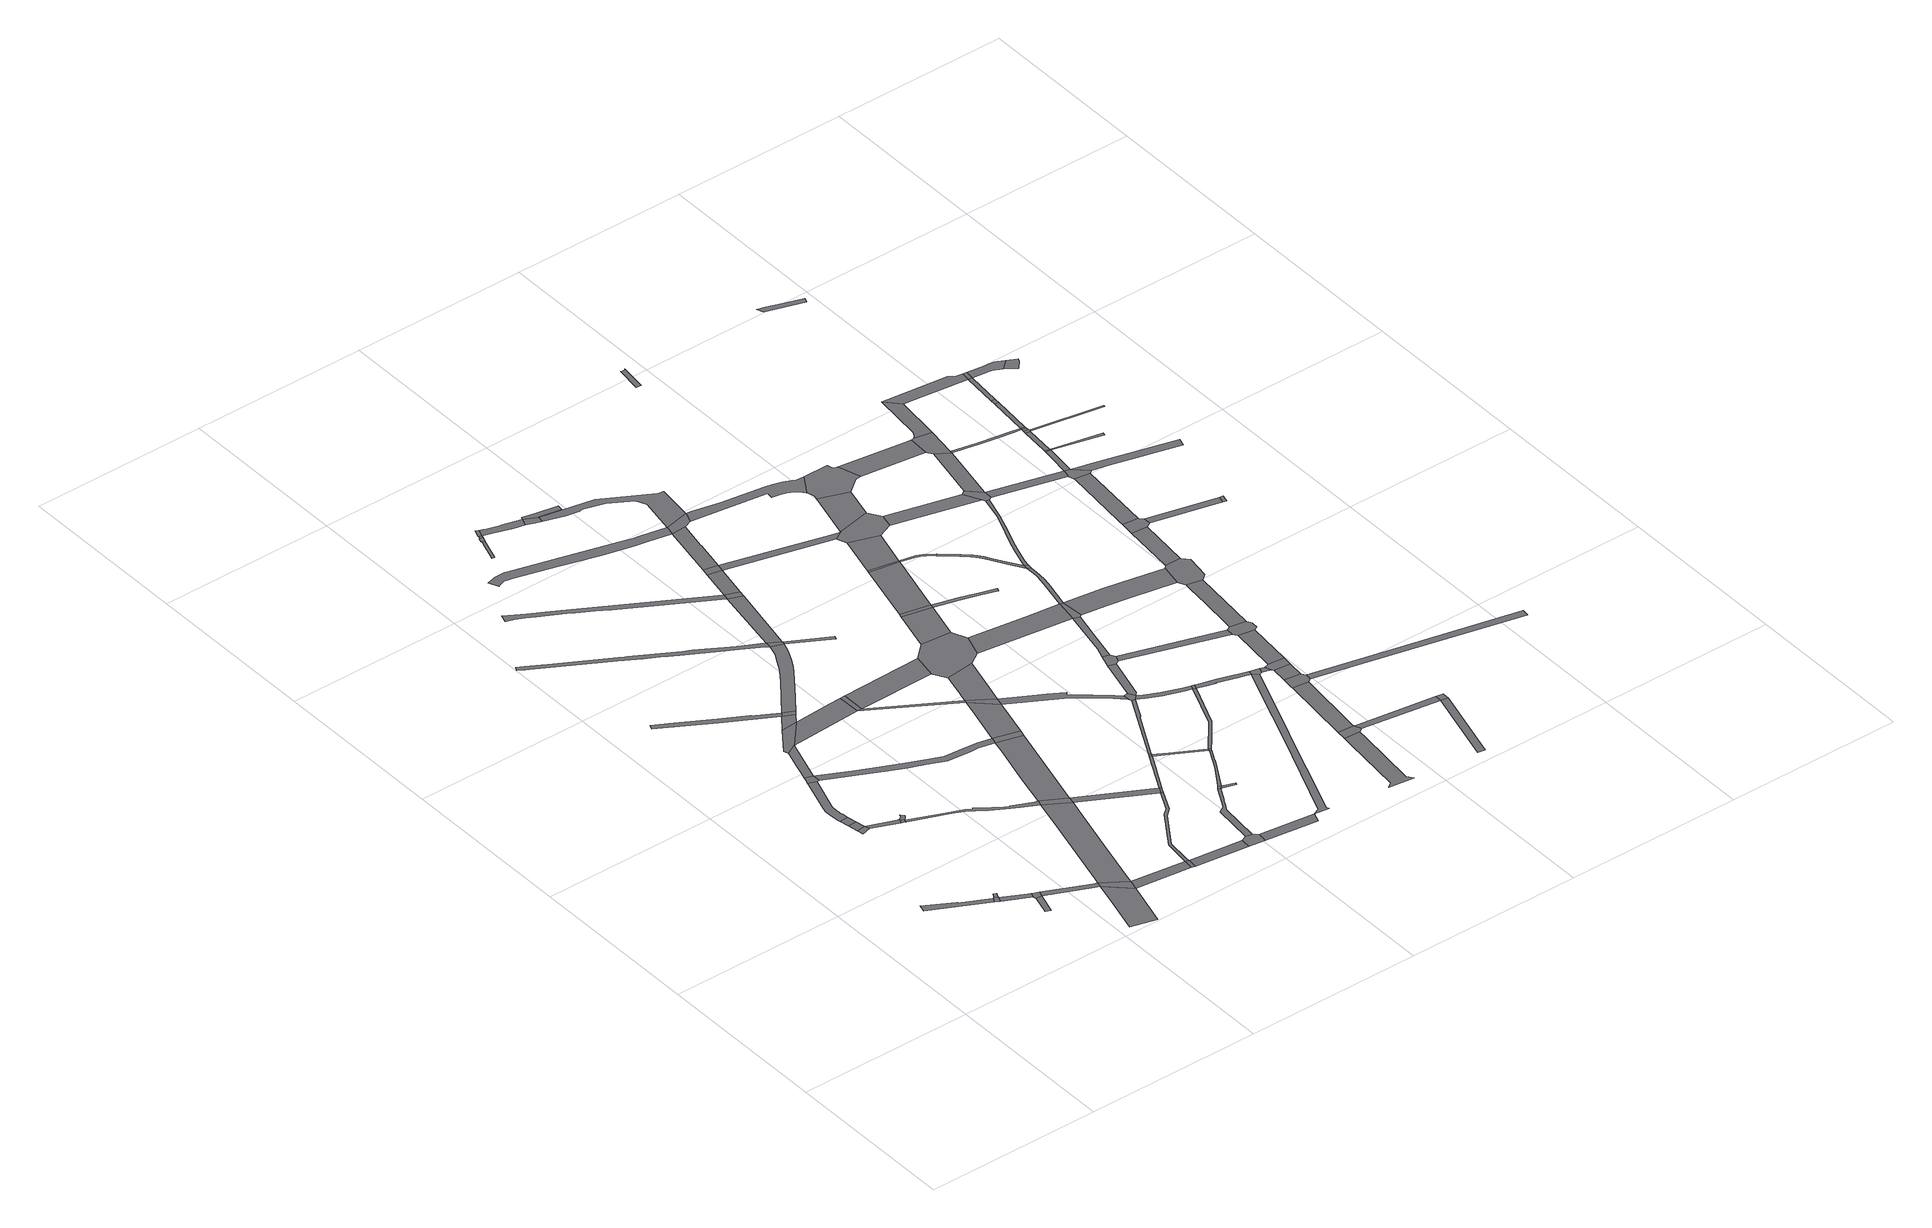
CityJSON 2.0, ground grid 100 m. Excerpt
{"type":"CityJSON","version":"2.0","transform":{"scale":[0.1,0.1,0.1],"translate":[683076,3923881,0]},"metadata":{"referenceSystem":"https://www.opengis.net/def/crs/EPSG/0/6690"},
"CityObjects":{
"road1":{"type":"Road","attributes":{"name":"太田１１１号線","class":"1040","function":"4","usage":"4","RoadStructureAttribute.sectionType":"1"},"geometry":[{"type":"MultiSurface","lod":"1","boundaries":[[[0,1,2,3,4,5]]]}]},
"road2":{"type":"Road","attributes":{"name":"太田１１１号線","class":"1040","function":"4","usage":"4","RoadStructureAttribute.sectionType":"4"},"geometry":[{"type":"MultiSurface","lod":"1","boundaries":[[[6,7,3,2,8,9,10,11]]]}]},
"road3":{"type":"Road","attributes":{"class":"1040","function":"9020","usage":"4","RoadStructureAttribute.sectionType":"1"},"geometry":[{"type":"MultiSurface","lod":"1","boundaries":[[[12,6,11,13]]]}]},
"road4":{"type":"Road","attributes":{"name":"太田１１１号線","class":"1040","function":"4","usage":"4","RoadStructureAttribute.sectionType":"1"},"geometry":[{"type":"MultiSurface","lod":"1","boundaries":[[[10,9,14,15,16,17]]]}]},
"road5":{"type":"Road","attributes":{"name":"太田１２３号線","class":"1040","function":"4","usage":"4","RoadStructureAttribute.sectionType":"4"},"geometry":[{"type":"MultiSurface","lod":"1","boundaries":[[[18,19,20,21]]]}]},
"road6":{"type":"Road","attributes":{"name":"太田１２３号線","class":"1040","function":"4","usage":"4","RoadStructureAttribute.sectionType":"1"},"geometry":[{"type":"MultiSurface","lod":"1","boundaries":[[[22,23,19,18,24]]]}]},
"road7":{"type":"Road","attributes":{"name":"太田１２３号線","class":"1040","function":"4","usage":"4","RoadStructureAttribute.sectionType":"4"},"geometry":[{"type":"MultiSurface","lod":"1","boundaries":[[[25,26,23,22,27]]]}]},
"road8":{"type":"Road","attributes":{"class":"1040","function":"9020","usage":"4","RoadStructureAttribute.sectionType":"1"},"geometry":[{"type":"MultiSurface","lod":"1","boundaries":[[[28,29,30,31]]]}]},
"road9":{"type":"Road","attributes":{"name":"太田１１１号線","class":"1040","function":"4","usage":"4","RoadStructureAttribute.sectionType":"4"},"geometry":[{"type":"MultiSurface","lod":"1","boundaries":[[[16,15,28,31,32,33]]]}]},
"road10":{"type":"Road","attributes":{"name":"太田１２３号線","class":"1040","function":"4","usage":"4","RoadStructureAttribute.sectionType":"1"},"geometry":[{"type":"MultiSurface","lod":"1","boundaries":[[[34,35,36,37,38,39,40,41,42,26,25,43,44,45,46,47,48,49,50,51,52]]]}]},
"road11":{"type":"Road","attributes":{"name":"太田１２６号線","class":"1040","function":"4","usage":"4","RoadStructureAttribute.sectionType":"1"},"geometry":[{"type":"MultiSurface","lod":"1","boundaries":[[[18,21,53,54,55]]]}]},
"road12":{"type":"Road","attributes":{"name":"太田１２６号線","class":"1040","function":"4","usage":"4","RoadStructureAttribute.sectionType":"4"},"geometry":[{"type":"MultiSurface","lod":"1","boundaries":[[[54,53,56,57]]]}]},
"road13":{"type":"Road","attributes":{"name":"太田１１１号線","class":"1040","function":"4","usage":"4","RoadStructureAttribute.sectionType":"1"},"geometry":[{"type":"MultiSurface","lod":"1","boundaries":[[[32,31,58,59,60,61]]]}]},
"road14":{"type":"Road","attributes":{"name":"太田１２３号線","class":"1040","function":"4","usage":"4","RoadStructureAttribute.sectionType":"4"},"geometry":[{"type":"MultiSurface","lod":"1","boundaries":[[[62,63,34,52,64,65,66]]]}]},
"road15":{"type":"Road","attributes":{"class":"1040","function":"9020","usage":"4","RoadStructureAttribute.sectionType":"1"},"geometry":[{"type":"MultiSurface","lod":"1","boundaries":[[[67,68,69,70,54,57,71,72,73]]]}]},
"road16":{"type":"Road","attributes":{"name":"美濃太田駅南線","class":"1040","function":"4","usage":"4","RoadStructureAttribute.sectionType":"1"},"geometry":[{"type":"MultiSurface","lod":"1","boundaries":[[[59,74,75,76,77,78]]]}]},
"road17":{"type":"Road","attributes":{"name":"太田１２３号線","class":"1040","function":"4","usage":"4","RoadStructureAttribute.sectionType":"1"},"geometry":[{"type":"MultiSurface","lod":"1","boundaries":[[[79,80,81,82,62,66]]]}]},
"road18":{"type":"Road","attributes":{"name":"太田１５０号線","class":"1040","function":"4","usage":"4","RoadStructureAttribute.sectionType":"1"},"geometry":[{"type":"MultiSurface","lod":"1","boundaries":[[[83,84,85,86,87,88,89,90,91,92]]]}]},
"road19":{"type":"Road","attributes":{"name":"美濃太田駅南線","class":"1040","function":"4","usage":"4","RoadStructureAttribute.sectionType":"4"},"geometry":[{"type":"MultiSurface","lod":"1","boundaries":[[[60,59,78,93]]]}]},
"road20":{"type":"Road","attributes":{"name":"島深田線","class":"1040","function":"4","usage":"3","RoadStructureAttribute.sectionType":"4"},"geometry":[{"type":"MultiSurface","lod":"1","boundaries":[[[94,95,96,80,79]]]}]},
"road21":{"type":"Road","attributes":{"name":"太田１２６号線","class":"1040","function":"4","usage":"4","RoadStructureAttribute.sectionType":"1"},"geometry":[{"type":"MultiSurface","lod":"1","boundaries":[[[57,56,97,98,99,100,101,102,103,104,105,106,107,108,109,110,111,112,113,114,115,116,117,118,119,120,121,122,123]]]}]},
"road22":{"type":"Road","attributes":{"name":"新屋敷巾前線","class":"1040","function":"4","usage":"4","RoadStructureAttribute.sectionType":"1"},"geometry":[{"type":"MultiSurface","lod":"1","boundaries":[[[86,95,94,124]]]}]},
"road23":{"type":"Road","attributes":{"name":"太田３４２号線","class":"1040","function":"4","usage":"4","RoadStructureAttribute.sectionType":"1"},"geometry":[{"type":"MultiSurface","lod":"1","boundaries":[[[125,126,127,128,129,130,131,132,133,134,135,136,137,138,139,140,141,142,143,144,145,146,147,148]]]}]},
"road24":{"type":"Road","attributes":{"name":"太田４号線","class":"1040","function":"4","usage":"4","RoadStructureAttribute.sectionType":"1"},"geometry":[{"type":"MultiSurface","lod":"1","boundaries":[[[93,78,149,150]]]}]},
"road25":{"type":"Road","attributes":{"name":"美濃太田駅南線","class":"1040","function":"4","usage":"4","RoadStructureAttribute.sectionType":"1"},"geometry":[{"type":"MultiSurface","lod":"1","boundaries":[[[108,151,152,60,93,153,154,155,156,157]]]}]},
"road26":{"type":"Road","attributes":{"name":"新屋敷巾前線","class":"1040","function":"4","usage":"4","RoadStructureAttribute.sectionType":"4"},"geometry":[{"type":"MultiSurface","lod":"1","boundaries":[[[87,86,124,158]]]}]},
"road27":{"type":"Road","attributes":{"name":"太田１２５号線","class":"1040","function":"4","usage":"4","RoadStructureAttribute.sectionType":"1"},"geometry":[{"type":"MultiSurface","lod":"1","boundaries":[[[66,65,159,160,161,162,163,164,165,166,167,168,169,170,171,172,173,174,175]]]}]},
"road28":{"type":"Road","attributes":{"name":"島深田線","class":"1040","function":"4","usage":"3","RoadStructureAttribute.sectionType":"1"},"geometry":[{"type":"MultiSurface","lod":"1","boundaries":[[[176,177,178,94,79,179]]]}]},
"road29":{"type":"Road","attributes":{"name":"太田４号線","class":"1040","function":"4","usage":"4","RoadStructureAttribute.sectionType":"4"},"geometry":[{"type":"MultiSurface","lod":"1","boundaries":[[[150,149,180,181]]]}]},
"road30":{"type":"Road","attributes":{"name":"美濃太田駅南線","class":"1040","function":"4","usage":"4","RoadStructureAttribute.sectionType":"4"},"geometry":[{"type":"MultiSurface","lod":"1","boundaries":[[[109,108,157,182]]]}]},
"road31":{"type":"Road","attributes":{"name":"太田１４８号線","class":"1040","function":"4","usage":"4","RoadStructureAttribute.sectionType":"1"},"geometry":[{"type":"MultiSurface","lod":"1","boundaries":[[[183,184,185,186,187,188,189,190,191,192,193,194,195,196,197,198]]]}]},
"road32":{"type":"Road","attributes":{"name":"新屋敷巾前線","class":"1040","function":"4","usage":"4","RoadStructureAttribute.sectionType":"1"},"geometry":[{"type":"MultiSurface","lod":"1","boundaries":[[[138,199,200,201,202,203,87,158,204,205,206,207,208,209,210]]]}]},
"road33":{"type":"Road","attributes":{"name":"島深田線","class":"1040","function":"4","usage":"3","RoadStructureAttribute.sectionType":"4"},"geometry":[{"type":"MultiSurface","lod":"1","boundaries":[[[211,176,179,212]]]}]},
"road34":{"type":"Road","attributes":{"class":"1040","function":"9020","usage":"4","RoadStructureAttribute.sectionType":"1"},"geometry":[{"type":"MultiSurface","lod":"1","boundaries":[[[213,214,215,216,217,218,219]]]}]},
"road35":{"type":"Road","attributes":{"name":"太田４号線","class":"1040","function":"4","usage":"4","RoadStructureAttribute.sectionType":"1"},"geometry":[{"type":"MultiSurface","lod":"1","boundaries":[[[181,180,220,221]]]}]},
"road36":{"type":"Road","attributes":{"class":"1040","function":"9020","usage":"4","RoadStructureAttribute.sectionType":"4"},"geometry":[{"type":"MultiSurface","lod":"1","boundaries":[[[222,223,224,225,226,213,219,227]]]}]},
"road37":{"type":"Road","attributes":{"class":"1040","function":"9020","usage":"4","RoadStructureAttribute.sectionType":"1"},"geometry":[{"type":"MultiSurface","lod":"1","boundaries":[[[228,229,230,222,227,231]]]}]},
"road38":{"type":"Road","attributes":{"name":"美濃太田駅南線","class":"1040","function":"4","usage":"4","RoadStructureAttribute.sectionType":"1"},"geometry":[{"type":"MultiSurface","lod":"1","boundaries":[[[167,232,233,109,182,234,235]]]}]},
"road39":{"type":"Road","attributes":{"name":"新屋敷巾前線","class":"1040","function":"4","usage":"4","RoadStructureAttribute.sectionType":"4"},"geometry":[{"type":"MultiSurface","lod":"1","boundaries":[[[236,228,231,237]]]}]},
"road40":{"type":"Road","attributes":{"name":"太田１４０号線","class":"1040","function":"4","usage":"4","RoadStructureAttribute.sectionType":"1"},"geometry":[{"type":"MultiSurface","lod":"1","boundaries":[[[238,239,240,241,150,181,242,243,244,245,246,247]]]}]},
"road41":{"type":"Road","attributes":{"name":"太田４６４号線","class":"1040","function":"4","usage":"4","RoadStructureAttribute.sectionType":"1"},"geometry":[{"type":"MultiSurface","lod":"1","boundaries":[[[182,157,238,248]]]}]},
"road42":{"type":"Road","attributes":{"name":"太田１２４号線","class":"1040","function":"4","usage":"4","RoadStructureAttribute.sectionType":"1"},"geometry":[{"type":"MultiSurface","lod":"1","boundaries":[[[212,179,249,250]]]}]},
"road43":{"type":"Road","attributes":{"name":"新屋敷巾前線","class":"1040","function":"4","usage":"4","RoadStructureAttribute.sectionType":"4"},"geometry":[{"type":"MultiSurface","lod":"1","boundaries":[[[139,138,210,251]]]}]},
"road44":{"type":"Road","attributes":{"name":"新屋敷巾前線","class":"1040","function":"4","usage":"4","RoadStructureAttribute.sectionType":"1"},"geometry":[{"type":"MultiSurface","lod":"1","boundaries":[[[237,231,252,253,254,255,256,257,258,259,260,261]]]}]},
"road45":{"type":"Road","attributes":{"name":"太田３９４号線","class":"1040","function":"4","usage":"4","RoadStructureAttribute.sectionType":"1"},"geometry":[{"type":"MultiSurface","lod":"1","boundaries":[[[262,263,264,265,266,267,268,269,270,271,272,273,274,275,276,277,278,279,280,281,282,283,284,285,286,287,288]]]}]},
"road46":{"type":"Road","attributes":{"name":"美濃太田駅南線","class":"1040","function":"4","usage":"4","RoadStructureAttribute.sectionType":"4"},"geometry":[{"type":"MultiSurface","lod":"1","boundaries":[[[168,167,235,289]]]}]},
"road47":{"type":"Road","attributes":{"name":"太田４号線","class":"1040","function":"4","usage":"4","RoadStructureAttribute.sectionType":"4"},"geometry":[{"type":"MultiSurface","lod":"1","boundaries":[[[290,221,220,291,292,293]]]}]},
"road48":{"type":"Road","attributes":{"name":"島深田線","class":"1040","function":"4","usage":"3","RoadStructureAttribute.sectionType":"1"},"geometry":[{"type":"MultiSurface","lod":"1","boundaries":[[[294,211,212,295]]]}]},
"road49":{"type":"Road","attributes":{"name":"新屋敷巾前線","class":"1040","function":"4","usage":"4","RoadStructureAttribute.sectionType":"1"},"geometry":[{"type":"MultiSurface","lod":"1","boundaries":[[[194,296,297,139,251,298]]]}]},
"road50":{"type":"Road","attributes":{"name":"太田１４０号線","class":"1040","function":"4","usage":"4","RoadStructureAttribute.sectionType":"4"},"geometry":[{"type":"MultiSurface","lod":"1","boundaries":[[[248,238,247,299,300]]]}]},
"road51":{"type":"Road","attributes":{"name":"美濃太田駅南線","class":"1040","function":"4","usage":"4","RoadStructureAttribute.sectionType":"1"},"geometry":[{"type":"MultiSurface","lod":"1","boundaries":[[[249,301,168,289,302]]]}]},
"road52":{"type":"Road","attributes":{"class":"1040","function":"9020","usage":"4","RoadStructureAttribute.sectionType":"1"},"geometry":[{"type":"MultiSurface","lod":"1","boundaries":[[[251,210,303,304]]]}]},
"road53":{"type":"Road","attributes":{"name":"新屋敷巾前線","class":"1040","function":"4","usage":"4","RoadStructureAttribute.sectionType":"4"},"geometry":[{"type":"MultiSurface","lod":"1","boundaries":[[[255,254,305,306,307]]]}]},
"road54":{"type":"Road","attributes":{"name":"太田１３９号線","class":"1040","function":"4","usage":"4","RoadStructureAttribute.sectionType":"1"},"geometry":[{"type":"MultiSurface","lod":"1","boundaries":[[[308,309,310,290,293,311,312,313,314,315]]]}]},
"road55":{"type":"Road","attributes":{"name":"美濃太田駅南線","class":"1040","function":"4","usage":"4","RoadStructureAttribute.sectionType":"4"},"geometry":[{"type":"MultiSurface","lod":"1","boundaries":[[[250,249,302,316]]]}]},
"road56":{"type":"Road","attributes":{"name":"新屋敷巾前線","class":"1040","function":"4","usage":"4","RoadStructureAttribute.sectionType":"4"},"geometry":[{"type":"MultiSurface","lod":"1","boundaries":[[[195,194,298,317]]]}]},
"road57":{"type":"Road","attributes":{"class":"1040","function":"9020","usage":"4","RoadStructureAttribute.sectionType":"1"},"geometry":[{"type":"MultiSurface","lod":"1","boundaries":[[[318,255,307,319,320,321,322]]]}]},
"road58":{"type":"Road","attributes":{"name":"太田１４０号線","class":"1040","function":"4","usage":"4","RoadStructureAttribute.sectionType":"1"},"geometry":[{"type":"MultiSurface","lod":"1","boundaries":[[[323,248,300,324,325,326]]]}]},
"road59":{"type":"Road","attributes":{"name":"太田４号線","class":"1040","function":"4","usage":"4","RoadStructureAttribute.sectionType":"1"},"geometry":[{"type":"MultiSurface","lod":"1","boundaries":[[[292,291,327,328]]]}]},
"road60":{"type":"Road","attributes":{"name":"新屋敷巾前線","class":"1040","function":"4","usage":"4","RoadStructureAttribute.sectionType":"1"},"geometry":[{"type":"MultiSurface","lod":"1","boundaries":[[[329,195,317,330]]]}]},
"road61":{"type":"Road","attributes":{"name":"美濃太田駅南線","class":"1040","function":"4","usage":"4","RoadStructureAttribute.sectionType":"1"},"geometry":[{"type":"MultiSurface","lod":"1","boundaries":[[[331,332,333,250,316,334]]]}]},
"road62":{"type":"Road","attributes":{"name":"太田１３９号線","class":"1040","function":"4","usage":"4","RoadStructureAttribute.sectionType":"4"},"geometry":[{"type":"MultiSurface","lod":"1","boundaries":[[[335,336,308,315,337]]]}]},
"road63":{"type":"Road","attributes":{"name":"太田１４０号線","class":"1040","function":"4","usage":"4","RoadStructureAttribute.sectionType":"4"},"geometry":[{"type":"MultiSurface","lod":"1","boundaries":[[[338,323,326,339]]]}]},
"road64":{"type":"Road","attributes":{"name":"新屋敷巾前線","class":"1040","function":"4","usage":"4","RoadStructureAttribute.sectionType":"4"},"geometry":[{"type":"MultiSurface","lod":"1","boundaries":[[[340,329,330,341]]]}]},
"road65":{"type":"Road","attributes":{"class":"1040","function":"9020","usage":"4","RoadStructureAttribute.sectionType":"1"},"geometry":[{"type":"MultiSurface","lod":"1","boundaries":[[[337,315,342,343]]]}]},
"road66":{"type":"Road","attributes":{"name":"新屋敷巾前線","class":"1040","function":"4","usage":"4","RoadStructureAttribute.sectionType":"1"},"geometry":[{"type":"MultiSurface","lod":"1","boundaries":[[[307,306,344,345,346,347,348,349,350,351,352,353,281,354,355,356,357,358,359,360,361]]]}]},
"road67":{"type":"Road","attributes":{"name":"新屋敷巾前線","class":"1040","function":"4","usage":"4","RoadStructureAttribute.sectionType":"1"},"geometry":[{"type":"MultiSurface","lod":"1","boundaries":[[[280,340,341,362,363,364]]]}]},
"road68":{"type":"Road","attributes":{"name":"太田１３９号線","class":"1040","function":"4","usage":"4","RoadStructureAttribute.sectionType":"1"},"geometry":[{"type":"MultiSurface","lod":"1","boundaries":[[[365,366,367,368,335,337,369,370,371]]]}]},
"road69":{"type":"Road","attributes":{"name":"美濃太田駅南線","class":"1040","function":"4","usage":"3","RoadStructureAttribute.sectionType":"4"},"geometry":[{"type":"MultiSurface","lod":"1","boundaries":[[[372,294,295,332,331,373,374,375]]]}]},
"road70":{"type":"Road","attributes":{"class":"1040","function":"9020","usage":"4","RoadStructureAttribute.sectionType":"1"},"geometry":[{"type":"MultiSurface","lod":"1","boundaries":[[[339,326,376,377,378,379]]]}]},
"road71":{"type":"Road","attributes":{"name":"太田１４２号線","class":"1040","function":"4","usage":"4","RoadStructureAttribute.sectionType":"1"},"geometry":[{"type":"MultiSurface","lod":"1","boundaries":[[[316,302,380,381,382,383,384,385,386,387,388,389,390]]]}]},
"road72":{"type":"Road","attributes":{"name":"太田１４０号線","class":"1040","function":"4","usage":"4","RoadStructureAttribute.sectionType":"1"},"geometry":[{"type":"MultiSurface","lod":"1","boundaries":[[[391,338,339,392,393,394]]]}]},
"road73":{"type":"Road","attributes":{"name":"太田１３９号線","class":"1040","function":"4","usage":"4","RoadStructureAttribute.sectionType":"4"},"geometry":[{"type":"MultiSurface","lod":"1","boundaries":[[[378,377,365,371,395,396]]]}]},
"road74":{"type":"Road","attributes":{"name":"新屋敷巾前線","class":"1040","function":"4","usage":"4","RoadStructureAttribute.sectionType":"4"},"geometry":[{"type":"MultiSurface","lod":"1","boundaries":[[[354,281,280,364,397,398]]]}]},
"road75":{"type":"Road","attributes":{"name":"美濃太田駅南線","class":"1040","function":"4","usage":"4","RoadStructureAttribute.sectionType":"1"},"geometry":[{"type":"MultiSurface","lod":"1","boundaries":[[[399,372,375,400]]]}]},
"road76":{"type":"Road","attributes":{"name":"美濃太田駅南線","class":"1040","function":"4","usage":"4","RoadStructureAttribute.sectionType":"4"},"geometry":[{"type":"MultiSurface","lod":"1","boundaries":[[[401,399,400,402]]]}]},
"road77":{"type":"Road","attributes":{"name":"後田大楽線","class":"1040","function":"4","usage":"4","RoadStructureAttribute.sectionType":"1"},"geometry":[{"type":"MultiSurface","lod":"1","boundaries":[[[341,330,403,404,405,406,407]]]}]},
"road78":{"type":"Road","attributes":{"name":"太田１４０号線","class":"1040","function":"4","usage":"4","RoadStructureAttribute.sectionType":"4"},"geometry":[{"type":"MultiSurface","lod":"1","boundaries":[[[408,384,383,391,394,409]]]}]},
"road79":{"type":"Road","attributes":{"name":"太田１３９号線","class":"1040","function":"4","usage":"4","RoadStructureAttribute.sectionType":"1"},"geometry":[{"type":"MultiSurface","lod":"1","boundaries":[[[410,411,412,378,396,413,414,415,416,417]]]}]},
"road80":{"type":"Road","attributes":{"name":"美濃太田駅南線","class":"1040","function":"4","usage":"4","RoadStructureAttribute.sectionType":"1"},"geometry":[{"type":"MultiSurface","lod":"1","boundaries":[[[418,401,402,419]]]}]},
"road81":{"type":"Road","attributes":{"name":"太田１４０号線","class":"1040","function":"4","usage":"4","RoadStructureAttribute.sectionType":"1"},"geometry":[{"type":"MultiSurface","lod":"1","boundaries":[[[420,408,409,421,422]]]}]},
"road82":{"type":"Road","attributes":{"name":"太田１４２号線","class":"1040","function":"4","usage":"4","RoadStructureAttribute.sectionType":"1"},"geometry":[{"type":"MultiSurface","lod":"1","boundaries":[[[409,394,423,424,425,410,426,427,428,429]]]}]},
"road83":{"type":"Road","attributes":{"name":"太田１３８号線","class":"1040","function":"4","usage":"4","RoadStructureAttribute.sectionType":"1"},"geometry":[{"type":"MultiSurface","lod":"1","boundaries":[[[430,431,432,433,434,435,328,436,437,438,439,440,441,442,443,444]]]}]},
"road84":{"type":"Road","attributes":{"name":"島深田線","class":"1040","function":"4","usage":"3","RoadStructureAttribute.sectionType":"1"},"geometry":[{"type":"MultiSurface","lod":"1","boundaries":[[[374,373,445,446,447]]]}]},
"road85":{"type":"Road","attributes":{"name":"美濃太田駅南線","class":"1040","function":"4","usage":"4","RoadStructureAttribute.sectionType":"4"},"geometry":[{"type":"MultiSurface","lod":"1","boundaries":[[[448,418,419,449]]]}]},
"road86":{"type":"Road","attributes":{"name":"太田１４０号線","class":"1040","function":"4","usage":"4","RoadStructureAttribute.sectionType":"4"},"geometry":[{"type":"MultiSurface","lod":"1","boundaries":[[[450,420,422,451,452,453]]]}]},
"road87":{"type":"Road","attributes":{"class":"1040","function":"9020","usage":"4","RoadStructureAttribute.sectionType":"1"},"geometry":[{"type":"MultiSurface","lod":"1","boundaries":[[[402,400,454,455,456,457,458,459,460,461,462,463]]]}]},
"road88":{"type":"Road","attributes":{"name":"太田５０８号線","class":"1040","function":"4","usage":"4","RoadStructureAttribute.sectionType":"1"},"geometry":[{"type":"MultiSurface","lod":"1","boundaries":[[[398,397,464,465,466,467,468,469,470,471,472,473,474,475,476,477,478,479,480,481]]]}]},
"road89":{"type":"Road","attributes":{"name":"美濃太田駅南線","class":"1040","function":"4","usage":"4","RoadStructureAttribute.sectionType":"1"},"geometry":[{"type":"MultiSurface","lod":"1","boundaries":[[[482,448,449,483]]]}]},
"road90":{"type":"Road","attributes":{"name":"太田１４２号線","class":"1040","function":"4","usage":"4","RoadStructureAttribute.sectionType":"4"},"geometry":[{"type":"MultiSurface","lod":"1","boundaries":[[[426,410,417,484]]]}]},
"road91":{"type":"Road","attributes":{"name":"太田６号線","class":"1040","function":"4","usage":"4","RoadStructureAttribute.sectionType":"1"},"geometry":[{"type":"MultiSurface","lod":"1","boundaries":[[[485,486,487,488,489,490,491,492]]]}]},
"road92":{"type":"Road","attributes":{"name":"太田１４０号線","class":"1040","function":"4","usage":"4","RoadStructureAttribute.sectionType":"1"},"geometry":[{"type":"MultiSurface","lod":"1","boundaries":[[[445,493,450,453,494,495]]]}]},
"road93":{"type":"Road","attributes":{"name":"美濃太田駅南線","class":"1040","function":"4","usage":"4","RoadStructureAttribute.sectionType":"4"},"geometry":[{"type":"MultiSurface","lod":"1","boundaries":[[[496,404,403,482,483,497,498]]]}]},
"road94":{"type":"Road","attributes":{"name":"太田１４２号線","class":"1040","function":"4","usage":"4","RoadStructureAttribute.sectionType":"1"},"geometry":[{"type":"MultiSurface","lod":"1","boundaries":[[[484,417,499,500,501,502,503,504,505,430,506,507,508,509,510,511]]]}]},
"road95":{"type":"Road","attributes":{"name":"太田６号線","class":"1040","function":"4","usage":"4","RoadStructureAttribute.sectionType":"4"},"geometry":[{"type":"MultiSurface","lod":"1","boundaries":[[[512,485,492,513,514]]]}]},
"road96":{"type":"Road","attributes":{"name":"島深田線","class":"1040","function":"4","usage":"3","RoadStructureAttribute.sectionType":"4"},"geometry":[{"type":"MultiSurface","lod":"1","boundaries":[[[446,445,495,515,516]]]}]},
"road97":{"type":"Road","attributes":{"name":"太田１５４号線","class":"1040","function":"4","usage":"4","RoadStructureAttribute.sectionType":"1"},"geometry":[{"type":"MultiSurface","lod":"1","boundaries":[[[449,419,517,518,519,520,521,522,523,524,525,526,527,528,529,530,531,532,533,534,535,536,537,538,539,540,541,542,543,544,545]]]}]},
"road98":{"type":"Road","attributes":{"name":"美濃太田駅南線","class":"1040","function":"4","usage":"4","RoadStructureAttribute.sectionType":"1"},"geometry":[{"type":"MultiSurface","lod":"1","boundaries":[[[546,404,496,547]]]}]},
"road99":{"type":"Road","attributes":{"name":"太田１４３号線","class":"1040","function":"4","usage":"4","RoadStructureAttribute.sectionType":"1"},"geometry":[{"type":"MultiSurface","lod":"1","boundaries":[[[452,451,548,549]]]}]},
"road100":{"type":"Road","attributes":{"name":"太田６号線","class":"1040","function":"4","usage":"4","RoadStructureAttribute.sectionType":"1"},"geometry":[{"type":"MultiSurface","lod":"1","boundaries":[[[550,512,514,551,552]]]}]},
"road101":{"type":"Road","attributes":{"name":"太田１５４号線","class":"1040","function":"4","usage":"4","RoadStructureAttribute.sectionType":"1"},"geometry":[{"type":"MultiSurface","lod":"1","boundaries":[[[531,553,554,555,556,557,446,516,558,559,560,561,562,563,564]]]}]},
"road102":{"type":"Road","attributes":{"name":"太田１４２号線","class":"1040","function":"4","usage":"4","RoadStructureAttribute.sectionType":"4"},"geometry":[{"type":"MultiSurface","lod":"1","boundaries":[[[506,430,444,565,566]]]}]},
"road103":{"type":"Road","attributes":{"name":"太田１４２号線","class":"1040","function":"4","usage":"4","RoadStructureAttribute.sectionType":"1"},"geometry":[{"type":"MultiSurface","lod":"1","boundaries":[[[566,565,567,568,569]]]}]},
"road104":{"type":"Road","attributes":{"name":"太田１５４号線","class":"1040","function":"4","usage":"4","RoadStructureAttribute.sectionType":"4"},"geometry":[{"type":"MultiSurface","lod":"1","boundaries":[[[532,531,564,570,571,572]]]}]},
"road105":{"type":"Road","attributes":{"name":"太田６号線","class":"1040","function":"4","usage":"4","RoadStructureAttribute.sectionType":"4"},"geometry":[{"type":"MultiSurface","lod":"1","boundaries":[[[573,574,550,552,575,576,577]]]}]},
"road106":{"type":"Road","attributes":{"name":"美濃太田駅南線","class":"1040","function":"4","usage":"4","RoadStructureAttribute.sectionType":"4"},"geometry":[{"type":"MultiSurface","lod":"1","boundaries":[[[473,472,578,579,580,581,546,547,582,583,584,585,586,587,588]]]}]},
"road107":{"type":"Road","attributes":{"name":"太田６号線","class":"1040","function":"4","usage":"4","RoadStructureAttribute.sectionType":"1"},"geometry":[{"type":"MultiSurface","lod":"1","boundaries":[[[589,573,577,590]]]}]},
"road108":{"type":"Road","attributes":{"name":"太田６号線","class":"1040","function":"4","usage":"4","RoadStructureAttribute.sectionType":"4"},"geometry":[{"type":"MultiSurface","lod":"1","boundaries":[[[591,569,568,589,590,592,593]]]}]},
"road109":{"type":"Road","attributes":{"name":"太田１４６号線","class":"1040","function":"4","usage":"4","RoadStructureAttribute.sectionType":"1"},"geometry":[{"type":"MultiSurface","lod":"1","boundaries":[[[514,513,594,595,596]]]}]},
"road110":{"type":"Road","attributes":{"name":"島深田線","class":"1040","function":"4","usage":"3","RoadStructureAttribute.sectionType":"1"},"geometry":[{"type":"MultiSurface","lod":"1","boundaries":[[[516,515,597,598,599,600,601,602,603,604]]]}]},
"road111":{"type":"Road","attributes":{"name":"後田大楽線","class":"1040","function":"4","usage":"4","RoadStructureAttribute.sectionType":"1"},"geometry":[{"type":"MultiSurface","lod":"1","boundaries":[[[498,497,605,606]]]}]},
"road112":{"type":"Road","attributes":{"name":"太田６号線","class":"1040","function":"4","usage":"4","RoadStructureAttribute.sectionType":"1"},"geometry":[{"type":"MultiSurface","lod":"1","boundaries":[[[607,608,591,593,609]]]}]},
"road113":{"type":"Road","attributes":{"name":"美濃太田駅山手線","class":"1040","function":"4","usage":"4","RoadStructureAttribute.sectionType":"1"},"geometry":[{"type":"MultiSurface","lod":"1","boundaries":[[[610,611,612,613,614,615,616,617]]]}]},
"road114":{"type":"Road","attributes":{"name":"太田１５５号線","class":"1040","function":"4","usage":"4","RoadStructureAttribute.sectionType":"1"},"geometry":[{"type":"MultiSurface","lod":"1","boundaries":[[[618,619,620,621,622,623,624,625,572,571,626,627,628,629,630,631,632]]]}]},
"road115":{"type":"Road","attributes":{"name":"下古井２０号線","class":"1040","function":"4","usage":"4","RoadStructureAttribute.sectionType":"1"},"geometry":[{"type":"MultiSurface","lod":"1","boundaries":[[[594,633,634,635]]]}]},
"road116":{"type":"Road","attributes":{"name":"太田６号線","class":"1040","function":"4","usage":"4","RoadStructureAttribute.sectionType":"4"},"geometry":[{"type":"MultiSurface","lod":"1","boundaries":[[[636,549,548,607,609,637,638,639]]]}]},
"road117":{"type":"Road","attributes":{"name":"太田６号線","class":"1040","function":"4","usage":"4","RoadStructureAttribute.sectionType":"1"},"geometry":[{"type":"MultiSurface","lod":"1","boundaries":[[[640,641,642,643,644,636,639,645]]]}]},
"road118":{"type":"Road","attributes":{"name":"太田１４６号線","class":"1040","function":"4","usage":"4","RoadStructureAttribute.sectionType":"4"},"geometry":[{"type":"MultiSurface","lod":"1","boundaries":[[[595,594,635,646]]]}]},
"road119":{"type":"Road","attributes":{"name":"太田３６０号線","class":"1040","function":"4","usage":"4","RoadStructureAttribute.sectionType":"1"},"geometry":[{"type":"MultiSurface","lod":"1","boundaries":[[[584,583,647,648,649]]]}]},
"road120":{"type":"Road","attributes":{"name":"後田大楽線","class":"1040","function":"4","usage":"4","RoadStructureAttribute.sectionType":"4"},"geometry":[{"type":"MultiSurface","lod":"1","boundaries":[[[650,606,605,618,632,651,652]]]}]},
"road121":{"type":"Road","attributes":{"name":"島深田線","class":"1040","function":"4","usage":"3","RoadStructureAttribute.sectionType":"4"},"geometry":[{"type":"MultiSurface","lod":"1","boundaries":[[[653,600,599,640,645,654,655,656]]]}]},
"road122":{"type":"Road","attributes":{"name":"立石後田線","class":"1040","function":"4","usage":"4","RoadStructureAttribute.sectionType":"1"},"geometry":[{"type":"MultiSurface","lod":"1","boundaries":[[[657,650,652,658]]]}]},
"road123":{"type":"Road","attributes":{"name":"後田立石線","class":"1040","function":"4","usage":"4","RoadStructureAttribute.sectionType":"1"},"geometry":[{"type":"MultiSurface","lod":"1","boundaries":[[[659,653,656,660]]]}]},
"road124":{"type":"Road","attributes":{"name":"立石後田線","class":"1040","function":"4","usage":"4","RoadStructureAttribute.sectionType":"4"},"geometry":[{"type":"MultiSurface","lod":"1","boundaries":[[[661,662,648,647,657,658,663,664,665]]]}]},
"road125":{"type":"Road","attributes":{"name":"後田大楽線","class":"1040","function":"4","usage":"4","RoadStructureAttribute.sectionType":"1"},"geometry":[{"type":"MultiSurface","lod":"1","boundaries":[[[652,651,666,667,668]]]}]},
"road126":{"type":"Road","attributes":{"name":"下古井５８５号線","class":"1040","function":"4","usage":"4","RoadStructureAttribute.sectionType":"1"},"geometry":[{"type":"MultiSurface","lod":"1","boundaries":[[[576,575,669,670,671,672]]]}]},
"road127":{"type":"Road","attributes":{"name":"後田立石線","class":"1040","function":"4","usage":"4","RoadStructureAttribute.sectionType":"4"},"geometry":[{"type":"MultiSurface","lod":"1","boundaries":[[[673,659,660,674,675,676]]]}]},
"road128":{"type":"Road","attributes":{"name":"立石後田線","class":"1040","function":"4","usage":"4","RoadStructureAttribute.sectionType":"1"},"geometry":[{"type":"MultiSurface","lod":"1","boundaries":[[[677,678,679,680,681,661,665,682]]]}]},
"road129":{"type":"Road","attributes":{"name":"後田立石線","class":"1040","function":"4","usage":"4","RoadStructureAttribute.sectionType":"1"},"geometry":[{"type":"MultiSurface","lod":"1","boundaries":[[[683,684,685,686,673,676,687]]]}]},
"road130":{"type":"Road","attributes":{"class":"1040","function":"9020","usage":"4","RoadStructureAttribute.sectionType":"1"},"geometry":[{"type":"MultiSurface","lod":"1","boundaries":[[[663,658,688,689,690,691,692,693,694,695,696,697]]]}]},
"road131":{"type":"Road","attributes":{"name":"後田立石線","class":"1040","function":"4","usage":"4","RoadStructureAttribute.sectionType":"4"},"geometry":[{"type":"MultiSurface","lod":"1","boundaries":[[[667,666,683,687,698,699]]]}]},
"road132":{"type":"Road","attributes":{"name":"後田立石線","class":"1040","function":"4","usage":"4","RoadStructureAttribute.sectionType":"1"},"geometry":[{"type":"MultiSurface","lod":"1","boundaries":[[[700,701,667,699,702]]]}]},
"road133":{"type":"Road","attributes":{"name":"下古井１８号線","class":"1040","function":"4","usage":"4","RoadStructureAttribute.sectionType":"1"},"geometry":[{"type":"MultiSurface","lod":"1","boundaries":[[[675,674,703,704]]]}]},
"road134":{"type":"Road","attributes":{"name":"後田立石線","class":"1040","function":"4","usage":"4","RoadStructureAttribute.sectionType":"4"},"geometry":[{"type":"MultiSurface","lod":"1","boundaries":[[[705,700,702,706]]]}]},
"road135":{"type":"Road","attributes":{"name":"後田立石線","class":"1040","function":"4","usage":"4","RoadStructureAttribute.sectionType":"1"},"geometry":[{"type":"MultiSurface","lod":"1","boundaries":[[[707,708,705,706,709]]]}]},
"road136":{"type":"Road","attributes":{"name":"御門３号線","class":"1040","function":"4","usage":"4","RoadStructureAttribute.sectionType":"1"},"geometry":[{"type":"MultiSurface","lod":"1","boundaries":[[[710,711,677,682,712,713]]]}]},
"road137":{"type":"Road","attributes":{"name":"後田立石線","class":"1040","function":"4","usage":"4","RoadStructureAttribute.sectionType":"4"},"geometry":[{"type":"MultiSurface","lod":"1","boundaries":[[[714,707,709,715,716,717,718]]]}]},
"road138":{"type":"Road","attributes":{"name":"後田立石線","class":"1040","function":"4","usage":"4","RoadStructureAttribute.sectionType":"1"},"geometry":[{"type":"MultiSurface","lod":"1","boundaries":[[[692,714,718,719]]]}]},
"road139":{"type":"Road","attributes":{"name":"後田立石線","class":"1040","function":"4","usage":"4","RoadStructureAttribute.sectionType":"4"},"geometry":[{"type":"MultiSurface","lod":"1","boundaries":[[[693,692,719,720]]]}]},
"road140":{"type":"Road","attributes":{"name":"後田立石線","class":"1040","function":"4","usage":"4","RoadStructureAttribute.sectionType":"1"},"geometry":[{"type":"MultiSurface","lod":"1","boundaries":[[[721,693,720,722]]]}]},
"road141":{"type":"Road","attributes":{"class":"1040","function":"9020","usage":"4","RoadStructureAttribute.sectionType":"1"},"geometry":[{"type":"MultiSurface","lod":"1","boundaries":[[[706,702,723,724]]]}]},
"road142":{"type":"Road","attributes":{"name":"下古井１８号線","class":"1040","function":"4","usage":"4","RoadStructureAttribute.sectionType":"4"},"geometry":[{"type":"MultiSurface","lod":"1","boundaries":[[[704,703,725,726]]]}]},
"road143":{"type":"Road","attributes":{"name":"後田立石線","class":"1040","function":"4","usage":"4","RoadStructureAttribute.sectionType":"3"},"geometry":[{"type":"MultiSurface","lod":"1","boundaries":[[[727,721,722,728]]]}]},
"road144":{"type":"Road","attributes":{"name":"下古井１６号線","class":"1040","function":"4","usage":"4","RoadStructureAttribute.sectionType":"1"},"geometry":[{"type":"MultiSurface","lod":"1","boundaries":[[[699,698,729,730,731,732,733,734]]]}]},
"road145":{"type":"Road","attributes":{"class":"1040","function":"9020","usage":"4","RoadStructureAttribute.sectionType":"1"},"geometry":[{"type":"MultiSurface","lod":"1","boundaries":[[[735,736,737,738,739,740,741]]]}]},
"road146":{"type":"Road","attributes":{"name":"後田立石線","class":"1040","function":"4","usage":"4","RoadStructureAttribute.sectionType":"1"},"geometry":[{"type":"MultiSurface","lod":"1","boundaries":[[[712,727,728,742]]]}]},
"road147":{"type":"Road","attributes":{"class":"1040","function":"9020","usage":"4","RoadStructureAttribute.sectionType":"1"},"geometry":[{"type":"MultiSurface","lod":"1","boundaries":[[[716,715,743,744,745]]]}]},
"road148":{"type":"Road","attributes":{"name":"御門３号線","class":"1040","function":"4","usage":"4","RoadStructureAttribute.sectionType":"4"},"geometry":[{"type":"MultiSurface","lod":"1","boundaries":[[[713,712,742,746]]]}]},
"road149":{"type":"Road","attributes":{"name":"御門３号線","class":"1040","function":"4","usage":"4","RoadStructureAttribute.sectionType":"1"},"geometry":[{"type":"MultiSurface","lod":"1","boundaries":[[[746,742,747,748,749,750,751,752,753,754,755,756]]]}]},
"road150":{"type":"Road","attributes":{"name":"御門３号線","class":"1040","function":"4","usage":"4","RoadStructureAttribute.sectionType":"4"},"geometry":[{"type":"MultiSurface","lod":"1","boundaries":[[[752,751,757,758,759,760]]]}]}
},
"vertices":[
[369,815,0],[357,771,0],[672,614,0],[684,640,0],[527,718,0],[526,724,0],
[694,645,0],[689,641,0],[690,604,0],[697,601,0],[710,627,0],[709,631,0],
[707,669,0],[723,660,0],
[715,592,0],[845,527,0],[855,555,0],[841,562,0],
[554,1483,0],[505,1475,0],[511,1440,0],[564,1454,0],
[545,1536,0],[494,1532,0],[553,1487,0],
[535,1589,0],[485,1585,0],[544,1536,0],
[850,509,0],[819,399,0],[848,388,0],[882,508,0],
[893,538,0],[862,551,0],
[551,1924,0],[527,1848,0],[492,1741,0],[485,1719,0],[481,1703,0],[478,1690,0],[478,1681,0],[478,1649,0],[483,1601,0],[530,1621,0],[527,1643,0],[526,1650,0],[525,1667,0],[525,1681,0],[526,1694,0],[528,1704,0],[531,1714,0],[596,1905,0],[598,1906,0],
[711,1394,0],[719,1419,0],[713,1421,0],
[732,1385,0],[737,1400,0],
[1126,399,0],[1152,388,0],[1160,418,0],[1139,427,0],
[565,1968,0],[559,1951,0],[604,1907,0],[609,1906,0],[609,1952,0],
[746,1446,0],[738,1431,0],[732,1425,0],[725,1420,0],[748,1409,0],[757,1420,0],[761,1427,0],
[1118,252,0],[1064,46,0],[1208,6,0],[1271,238,0],[1278,269,0],
[689,2202,0],[628,2167,0],[597,2070,0],[578,2008,0],
[241,2767,0],[226,2739,0],[515,2574,0],[787,2423,0],[804,2445,0],[671,2519,0],[673,2523,0],[530,2602,0],[344,2708,0],[241,2766,0],
[1294,327,0],
[812,2342,0],[719,2334,0],[619,2196,0],
[737,1383,0],[937,1302,0],[995,1277,0],[1031,1258,0],[1045,1248,0],[1050,1245,0],[1054,1242,0],[1091,1215,0],[1109,1204,0],[1202,1150,0],[1242,1127,0],[1333,1078,0],[1343,1110,0],[1328,1116,0],[1211,1168,0],[1209,1165,0],[1186,1178,0],[1136,1213,0],[1058,1268,0],[1054,1261,0],[1034,1273,0],[1022,1280,0],[1009,1286,0],[982,1298,0],[932,1318,0],[880,1340,0],[743,1396,0],
[850,2392,0],
[17,3538,0],[5,3516,0],[34,3499,0],[40,3496,0],[59,3484,0],[436,3268,0],[545,3205,0],[637,3153,0],[654,3143,0],[703,3115,0],[876,3016,0],[936,2981,0],[1071,2904,0],[1091,2892,0],[1093,2928,0],[1071,2940,0],[967,2997,0],[778,3107,0],[734,3130,0],[498,3264,0],[487,3271,0],[459,3287,0],[177,3447,0],[55,3517,0],
[1595,228,0],[1602,284,0],
[1282,876,0],[1170,450,0],[1303,366,0],[1320,429,0],[1372,637,0],[1449,928,0],[1469,996,0],
[867,2414,0],
[901,1765,0],[904,1764,0],[1013,1716,0],[1036,1706,0],[1098,1680,0],[1198,1638,0],[1335,1627,0],[1378,1625,0],[1469,1605,0],[1480,1643,0],[1400,1660,0],[1343,1667,0],[1208,1678,0],[1097,1724,0],[1012,1759,0],[862,1828,0],[787,1865,0],
[1100,2357,0],[1033,2355,0],[818,2342,0],[1101,2225,0],
[1617,225,0],[1623,281,0],
[1477,1037,0],
[219,3902,0],[206,3859,0],[210,3857,0],[251,3840,0],[298,3819,0],[347,3793,0],[479,3720,0],[515,3699,0],[600,3649,0],[666,3610,0],[671,3607,0],[1166,3323,0],[1175,3358,0],[1060,3423,0],[407,3793,0],[328,3838,0],
[1072,2830,0],[1048,2789,0],[1023,2741,0],[1005,2712,0],[957,2645,0],[980,2563,0],[1052,2660,0],[1076,2696,0],[1108,2750,0],[1135,2807,0],[1150,2845,0],[1157,2868,0],
[1130,2358,0],[1131,2226,0],
[514,4424,0],[509,4409,0],[470,4296,0],[469,4293,0],[485,4290,0],[524,4404,0],[529,4420,0],
[1919,185,0],[1925,244,0],
[524,4456,0],[522,4454,0],[519,4453,0],[511,4429,0],[513,4427,0],[540,4451,0],
[528,4473,0],[528,4470,0],[527,4466,0],[544,4466,0],
[1455,1541,0],[1389,1293,0],[1525,1223,0],[1615,1564,0],
[543,4514,0],[560,4508,0],
[1851,790,0],[1792,673,0],[1756,644,0],[1622,439,0],[1621,303,0],[1621,315,0],[1638,439,0],[1761,627,0],[1804,662,0],[1863,784,0],
[1869,825,0],
[1560,1948,0],[1564,1964,0],
[1161,2888,0],
[593,4450,0],[703,4416,0],[765,4401,0],[779,4443,0],[674,4471,0],[671,4472,0],[667,4473,0],[649,4478,0],[590,4496,0],[584,4499,0],
[435,4167,0],[404,4166,0],[386,4165,0],[376,4163,0],[333,4152,0],[358,4097,0],[364,4101,0],[383,4107,0],[397,4112,0],[406,4112,0],[417,4110,0],[450,4106,0],[683,4040,0],[774,4013,0],[894,3980,0],[1049,3941,0],[1093,3931,0],[1150,3921,0],[1280,3898,0],[1293,3954,0],[1147,3981,0],[1109,3988,0],[1077,3996,0],[1047,4004,0],[766,4080,0],[460,4163,0],[447,4166,0],
[1625,1603,0],
[1957,257,0],[2011,173,0],[2021,230,0],[1994,252,0],
[1595,2372,0],[1570,2234,0],
[1153,3251,0],[1152,3247,0],[1243,3291,0],
[1877,814,0],[1880,819,0],
[1535,1849,0],[1684,1828,0],
[1381,2739,0],[1388,2759,0],
[813,4381,0],[845,4371,0],[854,4407,0],
[2088,641,0],[2020,511,0],[1983,488,0],[2018,485,0],[2033,510,0],[2053,550,0],[2056,548,0],[2102,634,0],
[1697,1876,0],
[1250,3328,0],
[789,4458,0],[854,4410,0],[980,4386,0],[984,4419,0],[859,4441,0],
[1988,1051,0],[1942,934,0],[1953,954,0],[2001,1044,0],
[2311,134,0],[2333,190,0],
[1209,3534,0],[1288,3516,0],
[1775,2174,0],[1615,2157,0],[1578,2018,0],[1723,1975,0],
[2101,657,0],[2090,643,0],[2116,649,0],
[1996,1065,0],[2008,1059,0],
[1217,3576,0],[1298,3558,0],
[2183,609,0],[2187,622,0],
[963,4335,0],[972,4332,0],[980,4330,0],[1038,4320,0],[1040,4320,0],[1057,4324,0],[1078,4320,0],[1178,4291,0],[1305,4213,0],[1332,4156,0],[1434,3986,0],[1436,4001,0],[1450,4123,0],[1459,4189,0],[1436,4191,0],[1428,4195,0],[1157,4347,0],[1039,4370,0],
[1333,3736,0],[1331,3737,0],[1364,3900,0],
[2246,902,0],[2188,788,0],[2137,710,0],[2105,662,0],[2220,825,0],[2218,826,0],[2257,899,0],
[1679,2447,0],[1847,2219,0],[1888,2345,0],[1851,2431,0],
[2078,1002,0],[2247,906,0],[2252,918,0],[2083,1013,0],
[1954,1675,0],[2062,1591,0],[2143,1524,0],[2195,1472,0],[2193,1509,0],[2160,1542,0],[2078,1611,0],[1981,1686,0],[1994,1703,0],[1912,1753,0],[1828,1801,0],
[2202,1455,0],[2153,1330,0],[2157,1329,0],[2221,1453,0],
[2260,905,0],[2266,913,0],
[1410,3919,0],[1435,3982,0],
[1740,2681,0],[1908,2644,0],
[1745,2701,0],[1913,2665,0],
[1880,3365,0],[1932,3394,0],[1925,3396,0],[1854,3415,0],[1641,3469,0],
[2223,1512,0],[2241,1475,0],
[2493,1341,0],[2388,1087,0],[2380,1075,0],[2301,955,0],[2307,960,0],[2392,1066,0],[2402,1080,0],[2509,1335,0],
[1838,3058,0],[2009,3028,0],
[2283,1744,0],[2258,1491,0],[2325,1732,0],
[2261,1427,0],[2341,1393,0],[2452,1351,0],[2501,1366,0],[2460,1376,0],[2351,1417,0],[2275,1454,0],
[2788,1255,0],[2780,1233,0],[2716,1076,0],[2659,930,0],[2536,620,0],[2371,207,0],[2417,178,0],[2409,194,0],[2455,311,0],[2489,396,0],[2530,501,0],[2573,608,0],[2697,919,0],[2759,1074,0],[2820,1229,0],
[2387,2149,0],[2409,2277,0],[2215,2302,0],
[1840,3069,0],[2011,3039,0],
[2307,1817,0],[2348,1743,0],[2361,1781,0],[2347,1808,0],
[1956,2631,0],[2041,2608,0],[2152,2575,0],[2239,2548,0],[2242,2547,0],[2248,2566,0],[2158,2594,0],[2110,2608,0],[2047,2627,0],[1963,2651,0],
[1847,3860,0],[1842,3821,0],[1891,3812,0],[1921,3803,0],[1939,3794,0],[1964,3778,0],[1976,3769,0],[1987,3756,0],[1997,3743,0],[2067,3852,0],[2023,3855,0],[2004,3866,0],[1962,3885,0],[1931,3896,0],[1911,3901,0],[1868,3910,0],[1624,3945,0],[1464,3980,0],
[1902,3306,0],[2068,3254,0],
[2517,1362,0],
[2826,570,0],[2819,509,0],[2780,151,0],[2747,129,0],[2894,112,0],[2869,145,0],[2910,510,0],[2915,563,0],
[2329,1881,0],[2388,1990,0],[2423,2135,0],
[2126,3437,0],[2153,3288,0],[2172,3366,0],
[2515,1333,0],[2562,1319,0],[2599,1309,0],[2609,1306,0],[2610,1311,0],[2728,1273,0],[2747,1268,0],[2797,1280,0],[2736,1298,0],[2721,1303,0],[2624,1332,0],[2607,1338,0],[2522,1361,0],
[2832,627,0],[2938,579,0],[2921,620,0],
[2437,2145,0],[2426,2274,0],
[2100,3006,0],[2113,3001,0],[2127,2995,0],[2139,2987,0],[2155,2976,0],[2179,2955,0],[2268,2879,0],[2289,2860,0],[2307,2843,0],[2323,2825,0],[2343,2798,0],[2362,2767,0],[2410,2682,0],[2429,2651,0],[2459,2601,0],[2463,2629,0],[2423,2690,0],[2375,2774,0],[2355,2806,0],[2335,2833,0],[2320,2849,0],[2299,2868,0],[2278,2889,0],[2188,2965,0],[2162,2985,0],[2148,2996,0],[2135,3004,0],[2120,3011,0],[2103,3018,0],
[2007,3675,0],[2170,3614,0],
[2917,1563,0],[2918,1604,0],
[2878,1042,0],[2923,641,0],[2970,1031,0],
[2462,2580,0],[2462,2548,0],[2460,2518,0],[2454,2484,0],[2444,2427,0],[2462,2420,0],[2468,2443,0],[2473,2481,0],[2477,2516,0],[2478,2550,0],[2479,2586,0],[2480,2592,0],
[2838,1237,0],[2848,1265,0],
[2864,1229,0],[2888,1221,0],[2873,1257,0],
[2482,2609,0],[2484,2619,0],[2465,2627,0],
[2887,1119,0],[2879,1050,0],[2990,1045,0],[2995,1083,0],[2980,1108,0],
[2005,3727,0],[2009,3716,0],[2011,3703,0],[2010,3691,0],[2252,3679,0],[2288,3683,0],[2246,3810,0],[2229,3817,0],[2221,3828,0],[2216,3839,0],[2213,3854,0],
[2897,1210,0],[2989,1202,0],
[2903,1264,0],[2992,1226,0],[2995,1256,0],
[3381,514,0],[3383,554,0],[2941,617,0],
[2585,2124,0],[2714,2103,0],[2964,2054,0],[2987,2178,0],[2953,2185,0],[2742,2227,0],[2659,2242,0],[2434,2273,0],
[2632,3166,0],[2583,3260,0],
[2933,1538,0],[2903,1268,0],[3024,1521,0],
[1895,5072,0],[1874,4923,0],[1903,4920,0],[1922,5072,0],[1917,5067,0],[1911,5066,0],[1904,5066,0],[1900,5068,0],
[2641,3147,0],[2607,3014,0],[2558,2890,0],[2524,2809,0],[2504,2754,0],[2487,2701,0],[2475,2657,0],[2467,2634,0],[2490,2653,0],[2504,2699,0],[2521,2752,0],[2540,2808,0],[2574,2889,0],[2621,3012,0],[2660,3143,0],
[3263,76,0],[3302,69,0],[3421,507,0],
[2943,1617,0],[3045,1534,0],[3049,1574,0],[3033,1600,0],
[2988,2013,0],[2987,2003,0],[2972,1876,0],[2972,1875,0],[2972,1869,0],[3075,1995,0],
[3423,548,0],
[2655,3635,0],[2661,3755,0],[2649,3756,0],
[2610,3277,0],[2679,3152,0],[2679,3203,0],
[3005,2195,0],[3108,2021,0],[3130,2157,0],[3096,2196,0],
[2676,3600,0],[2751,3553,0],
[3036,2502,0],[3127,2492,0],
[2679,3760,0],[2670,3756,0],[2753,3567,0],[2778,3729,0],[2779,3741,0],
[3077,3049,0],[3091,3096,0],[3089,3097,0],
[3520,926,0],[4140,786,0],[4146,826,0],[3522,966,0],
[3045,2584,0],[3156,2509,0],[3155,2552,0],[3134,2574,0],
[2739,4084,0],[2706,3799,0],[2702,3787,0],[2695,3774,0],[2687,3766,0],[2811,4005,0],
[3090,3017,0],[3089,3010,0],[3049,2621,0],[3047,2605,0],[3177,3001,0],
[2827,3537,0],[2897,3524,0],[3002,3504,0],[3084,3491,0],[3135,3484,0],[3137,3496,0],[3085,3503,0],[3003,3517,0],[2899,3536,0],[2831,3551,0],
[3199,3017,0],[3121,3089,0],
[3114,3271,0],[3106,3215,0],[3143,3267,0],
[3541,2419,0],[3550,2460,0],
[3115,3280,0],[3142,3276,0],
[3131,3448,0],[3117,3290,0],[3156,3446,0],
[3145,4018,0],[3118,4042,0],[3182,3962,0],[3188,4013,0],
[3133,3467,0],[3162,3447,0],[3164,3459,0],[3160,3462,0],[3158,3465,0],
[3159,3480,0],
[3160,3493,0],
[3159,3727,0],[3181,3724,0],
[3425,3199,0],[3428,3214,0],
[3562,2415,0],[3571,2455,0],
[3162,3757,0],[3184,3755,0],
[3285,2995,0],[3673,2895,0],[3687,2942,0],[3297,3043,0],[3211,3065,0],[3195,3069,0],
[2722,5043,0],[2737,5007,0],[2761,5000,0],[2953,4939,0],[2962,4967,0],[2854,5002,0],[2771,5028,0],
[3204,3960,0],
[3169,3447,0],[3567,3377,0],[3569,3387,0],
[3209,4010,0],
[3302,3948,0],[3316,3944,0],[3332,3938,0],[3352,3928,0],[3366,3919,0],[3417,3965,0],[3382,3985,0],[3367,3990,0],[3335,3995,0],[3318,3997,0],
[3407,3892,0],[3430,3877,0],[3466,3918,0],[3473,3937,0]
]}
